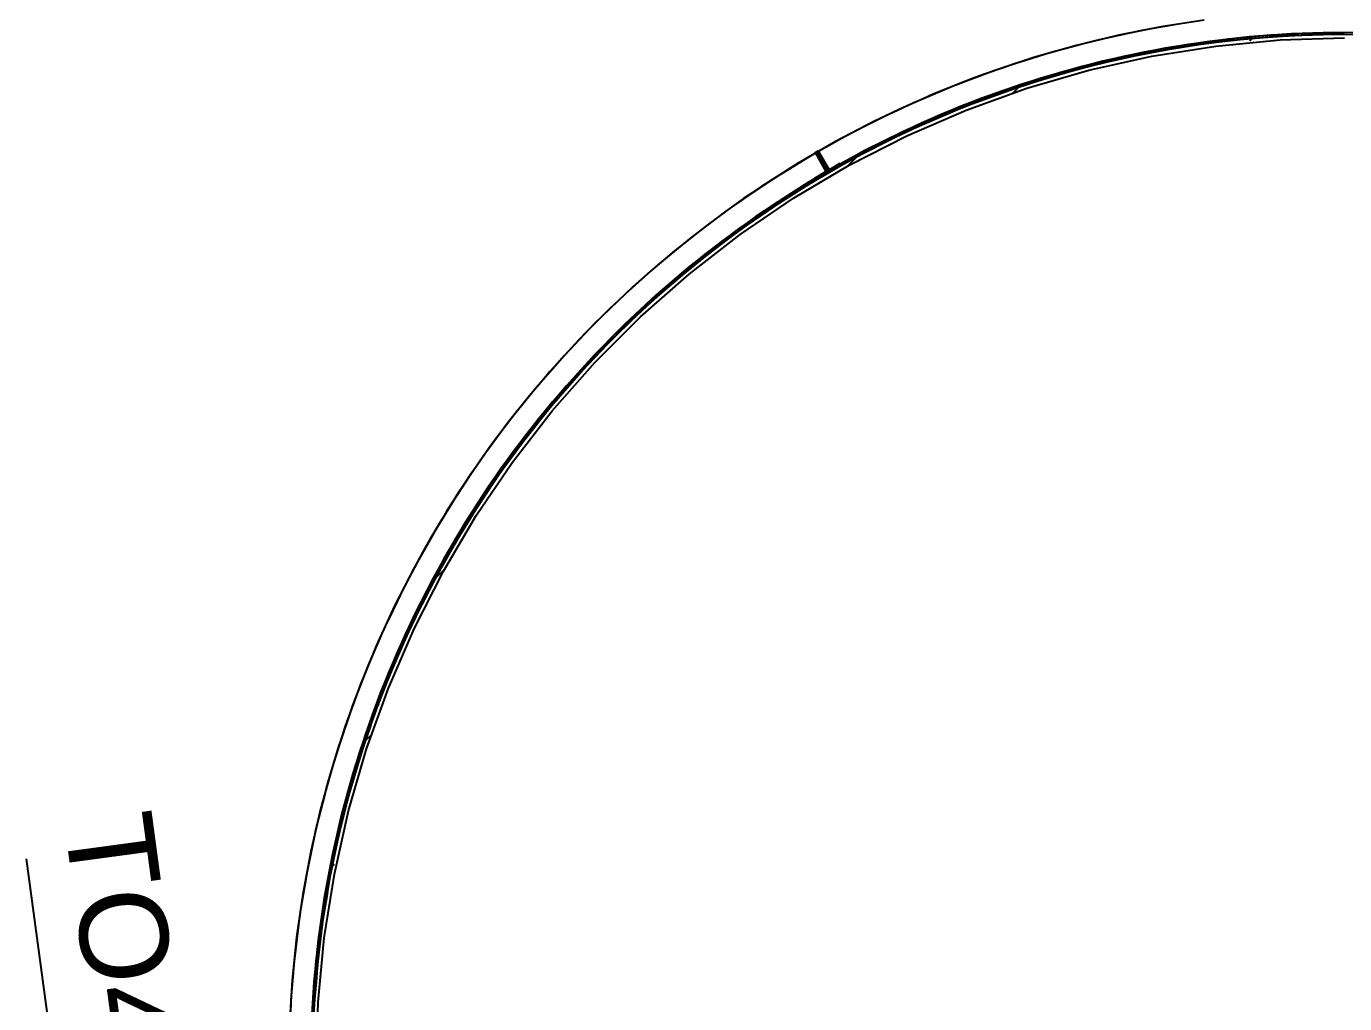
# Model space of a CAD drawing. Extents: x -29293 to 30124, y -19360 to 22650.
# Drawn here: x -19701 to -15215, y -9045 to -5721 of the extents above; entities that cross this region are included whole.
import ezdxf

# ---------------------------------------------------------------- set-up
doc = ezdxf.new("R2010")
doc.units = 0
doc.linetypes.add('XKITLINE00', pattern=[0])
doc.linetypes.add('XKITLINE05', pattern=[8, 3, -1, 1, -1, 1, -1])
doc.layers.add('part1', color=7, linetype='CONTINUOUS')
doc.layers.add('text', color=7, linetype='CONTINUOUS')
doc.styles.add('STYLE_1', font='arial.ttf', dxfattribs={"height": 0.2})

# ---------------------------------------------------------------- blocks, each defined once
blk = doc.blocks.new('*D375')
at = {"layer": 'part1', "color": 0, "linetype": 'XKITLINE00'}
for p, q in [((877.971, 1495.761), (878.047, 1495.836)), ((869.891, 1493.966), (870.102, 1494.177)), ((864.271, 1491.489), (864.601, 1491.82)), ((850.234, 1477.452), (850.566, 1477.785)), ((847.92, 1471.996), (848.081, 1472.156)), ((846.724, 1467.657), (846.817, 1467.749)), ((846.211, 1464), (846.224, 1464.014))]:
    blk.add_line(p, q, dxfattribs=at)
blk = doc.blocks.new('*D1034')
at = {"layer": 'part1', "color": 6, "linetype": 'XKITLINE05'}
for p, q in [((874.952, 1496.231), (873.504, 1495.945)), ((876.41, 1496.457), (874.952, 1496.231)), ((873.504, 1495.945), (872.07, 1495.6)), ((877.944, 1495.887), (876.508, 1495.724)), ((877.949, 1495.827), (876.516, 1495.664)), ((879.385, 1495.99), (877.944, 1495.887)), ((879.388, 1495.93), (877.949, 1495.827)), ((880.829, 1496.035), (879.385, 1495.99)), ((880.83, 1495.975), (879.388, 1495.93)), ((882.274, 1496.02), (880.829, 1496.035)), ((882.272, 1495.96), (880.83, 1495.975)), ((872.07, 1495.6), (870.651, 1495.196)), ((875.08, 1495.502), (873.663, 1495.222)), ((875.091, 1495.443), (873.676, 1495.163)), ((876.508, 1495.724), (875.08, 1495.502)), ((876.516, 1495.664), (875.091, 1495.443)), ((870.651, 1495.196), (869.25, 1494.735)), ((872.258, 1494.884), (870.868, 1494.489)), ((873.663, 1495.222), (872.258, 1494.884)), ((873.676, 1495.163), (872.273, 1494.826)), ((869.25, 1494.735), (867.869, 1494.216)), ((870.868, 1494.489), (869.496, 1494.037)), ((870.886, 1494.431), (869.516, 1493.98)), ((872.273, 1494.826), (870.886, 1494.431)), ((867.869, 1494.216), (866.51, 1493.641)), ((869.496, 1494.037), (868.143, 1493.528)), ((869.516, 1493.98), (868.165, 1493.473)), ((866.51, 1493.641), (865.176, 1493.011)), ((868.143, 1493.528), (866.813, 1492.965)), ((868.165, 1493.473), (866.837, 1492.911)), ((865.176, 1493.011), (863.869, 1492.326)), ((866.813, 1492.965), (865.506, 1492.348)), ((866.837, 1492.911), (865.533, 1492.294)), ((863.869, 1492.326), (862.592, 1491.589)), ((865.506, 1492.348), (864.226, 1491.678)), ((865.533, 1492.294), (864.255, 1491.625)), ((862.592, 1491.589), (861.345, 1490.8)), ((864.226, 1491.678), (862.975, 1490.956)), ((864.255, 1491.625), (863.029, 1490.918)), ((862.975, 1490.956), (861.754, 1490.182)), ((863.006, 1490.904), (861.791, 1490.135)), ((863.006, 1490.904), (862.998, 1490.899)), ((863.029, 1490.918), (863.006, 1490.904)), ((861.345, 1490.8), (860.132, 1489.96)), ((860.132, 1489.96), (858.955, 1489.071)), ((861.754, 1490.182), (860.566, 1489.36)), ((861.773, 1490.123), (860.601, 1489.311)), ((861.787, 1490.132), (861.773, 1490.123)), ((861.791, 1490.135), (861.787, 1490.132)), ((858.955, 1489.071), (857.815, 1488.134)), ((860.566, 1489.36), (859.413, 1488.489)), ((860.601, 1489.311), (859.59, 1488.548)), ((857.815, 1488.134), (856.714, 1487.152)), ((859.413, 1488.489), (858.296, 1487.572)), ((859.386, 1488.39), (858.343, 1487.533)), ((859.45, 1488.442), (859.386, 1488.39)), ((859.59, 1488.548), (859.45, 1488.442)), ((858.296, 1487.572), (857.218, 1486.61)), ((858.291, 1487.487), (857.259, 1486.566)), ((858.335, 1487.527), (858.291, 1487.487)), ((858.343, 1487.533), (858.335, 1487.527)), ((856.714, 1487.152), (855.655, 1486.125)), ((857.218, 1486.61), (856.181, 1485.604)), ((857.259, 1486.566), (856.423, 1485.755)), ((855.655, 1486.125), (854.638, 1485.056)), ((856.181, 1485.604), (855.185, 1484.557)), ((856.106, 1485.439), (855.24, 1484.528)), ((856.223, 1485.562), (856.106, 1485.439)), ((856.423, 1485.755), (856.223, 1485.562)), ((854.638, 1485.056), (853.667, 1483.946)), ((855.185, 1484.557), (854.234, 1483.47)), ((855.24, 1484.528), (855.23, 1484.517)), ((855.127, 1484.399), (854.28, 1483.431)), ((855.23, 1484.517), (855.127, 1484.399)), ((853.667, 1483.946), (852.742, 1482.796)), ((854.234, 1483.47), (853.328, 1482.344)), ((854.28, 1483.431), (853.594, 1482.58)), ((852.742, 1482.796), (851.864, 1481.61)), ((853.328, 1482.344), (852.468, 1481.183)), ((853.375, 1482.308), (853.211, 1482.086)), ((853.594, 1482.58), (853.375, 1482.308)), ((853.211, 1482.086), (852.528, 1481.163)), ((851.864, 1481.61), (851.037, 1480.389)), ((852.468, 1481.183), (851.658, 1479.987)), ((852.517, 1481.148), (852.156, 1480.615)), ((852.528, 1481.163), (852.517, 1481.148)), ((852.156, 1480.615), (851.708, 1479.954)), ((851.037, 1480.389), (850.26, 1479.135)), ((851.658, 1479.987), (850.897, 1478.758)), ((851.708, 1479.954), (851.16, 1479.069)), ((850.26, 1479.135), (849.535, 1477.85)), ((850.897, 1478.758), (850.187, 1477.5)), ((850.948, 1478.728), (850.749, 1478.374)), ((851.16, 1479.069), (850.948, 1478.728)), ((850.749, 1478.374), (850.249, 1477.489)), ((849.535, 1477.85), (848.863, 1476.537)), ((850.187, 1477.5), (849.529, 1476.213)), ((850.239, 1477.471), (849.583, 1476.187)), ((850.249, 1477.489), (850.239, 1477.471)), ((848.863, 1476.537), (848.246, 1475.197)), ((849.529, 1476.213), (848.924, 1474.901)), ((849.553, 1476.123), (849.163, 1475.275)), ((849.583, 1476.187), (849.553, 1476.123)), ((848.246, 1475.197), (847.684, 1473.832)), ((849.163, 1475.275), (848.979, 1474.877)), ((848.924, 1474.901), (848.374, 1473.565)), ((848.979, 1474.877), (848.764, 1474.353)), ((848.764, 1474.353), (848.438, 1473.561)), ((847.684, 1473.832), (847.179, 1472.446)), ((848.374, 1473.565), (847.88, 1472.207)), ((848.43, 1473.543), (847.937, 1472.188)), ((848.438, 1473.561), (848.43, 1473.543)), ((847.179, 1472.446), (846.731, 1471.04)), ((847.88, 1472.207), (847.441, 1470.83)), ((847.884, 1472.023), (847.64, 1471.256)), ((847.937, 1472.188), (847.884, 1472.023)), ((847.64, 1471.256), (847.499, 1470.813)), ((846.731, 1471.04), (846.342, 1469.618)), ((847.441, 1470.83), (847.059, 1469.437)), ((847.499, 1470.813), (847.294, 1470.067)), ((847.294, 1470.067), (847.122, 1469.437)), ((846.342, 1469.618), (846.011, 1468.18)), ((847.059, 1469.437), (846.735, 1468.029)), ((847.118, 1469.422), (846.794, 1468.016)), ((847.122, 1469.437), (847.118, 1469.422)), ((846.011, 1468.18), (845.739, 1466.73)), ((846.735, 1468.029), (846.469, 1466.608)), ((846.794, 1468.016), (846.741, 1467.734)), ((846.741, 1467.734), (846.617, 1467.071)), ((846.617, 1467.071), (846.528, 1466.599)), ((845.739, 1466.73), (845.527, 1465.27)), ((846.469, 1466.608), (846.262, 1465.179)), ((846.528, 1466.599), (846.378, 1465.56)), ((845.527, 1465.27), (845.375, 1463.802)), ((846.378, 1465.56), (846.322, 1465.18)), ((846.262, 1465.179), (846.113, 1463.741)), ((846.321, 1465.171), (846.173, 1463.736)), ((846.322, 1465.18), (846.321, 1465.171)), ((845.375, 1463.802), (845.284, 1462.33)), ((846.113, 1463.741), (846.023, 1462.299)), ((846.173, 1463.736), (846.147, 1463.324)), ((846.147, 1463.324), (846.113, 1462.784))]:
    blk.add_line(p, q, dxfattribs=at)
blk = doc.blocks.new('*D1035')
at = {"layer": 'part1', "color": 6, "linetype": 'XKITLINE05'}
for p, q in [((875.319, 1496.288), (874.592, 1496.16)), ((872.79, 1495.781), (872.431, 1495.687)), ((873.148, 1495.859), (872.79, 1495.781)), ((873.869, 1496.017), (873.148, 1495.859)), ((874.231, 1496.096), (873.869, 1496.017)), ((874.592, 1496.16), (874.231, 1496.096)), ((877.23, 1495.813), (875.798, 1495.621)), ((877.236, 1495.753), (875.807, 1495.562)), ((878.668, 1495.946), (877.23, 1495.813)), ((878.673, 1495.886), (877.236, 1495.753)), ((880.111, 1496.02), (878.668, 1495.946)), ((880.113, 1495.96), (878.673, 1495.886)), ((881.556, 1496.035), (880.111, 1496.02)), ((881.556, 1495.975), (880.113, 1495.96)), ((871.008, 1495.298), (870.303, 1495.081)), ((871.363, 1495.407), (871.008, 1495.298)), ((871.718, 1495.5), (871.363, 1495.407)), ((872.431, 1495.687), (871.718, 1495.5)), ((874.375, 1495.37), (872.963, 1495.061)), ((874.386, 1495.311), (872.977, 1495.003)), ((875.798, 1495.621), (874.375, 1495.37)), ((875.807, 1495.562), (874.386, 1495.311)), ((869.602, 1494.851), (868.907, 1494.606)), ((869.952, 1494.974), (869.602, 1494.851)), ((870.303, 1495.081), (869.952, 1494.974)), ((872.963, 1495.061), (871.565, 1494.695)), ((872.977, 1495.003), (871.582, 1494.637)), ((868.561, 1494.484), (868.216, 1494.346)), ((868.907, 1494.606), (868.561, 1494.484)), ((871.565, 1494.695), (870.184, 1494.271)), ((871.582, 1494.637), (870.203, 1494.214)), ((867.531, 1494.073), (867.191, 1493.937)), ((868.216, 1494.346), (867.531, 1494.073)), ((870.184, 1494.271), (868.821, 1493.791)), ((870.203, 1494.214), (868.842, 1493.735)), ((866.852, 1493.786), (866.179, 1493.484)), ((867.191, 1493.937), (866.852, 1493.786)), ((868.821, 1493.791), (867.479, 1493.256)), ((868.842, 1493.735), (867.502, 1493.2)), ((865.512, 1493.169), (864.851, 1492.841)), ((865.844, 1493.335), (865.512, 1493.169)), ((866.179, 1493.484), (865.844, 1493.335)), ((867.479, 1493.256), (866.16, 1492.665)), ((867.502, 1493.2), (866.186, 1492.611)), ((864.523, 1492.677), (864.198, 1492.498)), ((864.851, 1492.841), (864.523, 1492.677)), ((866.16, 1492.665), (864.867, 1492.022)), ((866.186, 1492.611), (864.894, 1491.968)), ((864.198, 1492.498), (863.552, 1492.143)), ((863.552, 1492.143), (863.245, 1491.974)), ((863.245, 1491.974), (863.248, 1491.968)), ((863.248, 1491.968), (863.63, 1491.273)), ((864.867, 1492.022), (863.602, 1491.326)), ((864.894, 1491.968), (863.63, 1491.273))]:
    blk.add_line(p, q, dxfattribs=at)
blk = doc.blocks.new('*D1036')
at = {"layer": 'part1', "color": 6, "linetype": 'XKITLINE05'}
for p, q in [((863.171, 1491.95), (863.223, 1491.98)), ((863.171, 1491.95), (863.182, 1491.93)), ((863.182, 1491.93), (863.541, 1491.309)), ((863.223, 1491.98), (863.234, 1491.96)), ((863.234, 1491.96), (863.623, 1491.287)), ((863.16, 1491.089), (863.541, 1491.309)), ((863.19, 1491.037), (863.623, 1491.287)), ((863.16, 1491.089), (863.19, 1491.037))]:
    blk.add_line(p, q, dxfattribs=at)
blk = doc.blocks.new('*D1037')
at = {"layer": 'part1', "color": 6, "linetype": 'XKITLINE05'}
for p, q in [((863.223, 1491.98), (863.275, 1492.01)), ((863.223, 1491.98), (863.234, 1491.96)), ((863.234, 1491.96), (863.623, 1491.287)), ((863.275, 1492.01), (863.286, 1491.99)), ((863.286, 1491.99), (863.645, 1491.369)), ((863.623, 1491.287), (864.056, 1491.537)), ((863.645, 1491.369), (864.026, 1491.589)), ((864.026, 1491.589), (864.056, 1491.537))]:
    blk.add_line(p, q, dxfattribs=at)
blk = doc.blocks.new('*D1041')
at = {"layer": 'text', "color": 3, "linetype": 'XKITLINE00'}
blk.add_line((838.9, 1448.912), (836.329, 1467.925), dxfattribs=at)
at = {"layer": 'text', "color": 3}
blk.add_solid([(838.9, 1448.912), (838.137, 1450.826), (838.9, 1448.912), (839.128, 1450.96)], dxfattribs=at)
at = {"layer": 'text', "color": 3, "style": 'STYLE_1'}
blk.add_text('TO41.88m', height=3, rotation=-82.2997, dxfattribs=at).set_placement((837.602, 1469.261))
blk = doc.blocks.new('*D1047')
at = {"layer": 'part1', "color": 6, "linetype": 'XKITLINE05'}
for p, q in [((876.789, 1495.717), (878.986, 1495.925)), ((876.806, 1495.579), (878.995, 1495.785)), ((878.986, 1495.925), (881.193, 1495.995)), ((878.995, 1495.785), (881.193, 1495.855)), ((872.454, 1494.891), (874.608, 1495.372)), ((874.608, 1495.372), (876.789, 1495.717)), ((874.634, 1495.235), (876.806, 1495.579)), ((870.334, 1494.275), (872.454, 1494.891)), ((872.489, 1494.755), (874.634, 1495.235)), ((870.377, 1494.142), (872.489, 1494.755)), ((868.257, 1493.527), (870.334, 1494.275)), ((868.308, 1493.397), (870.377, 1494.142)), ((866.231, 1492.65), (868.257, 1493.527)), ((866.29, 1492.524), (868.308, 1493.397)), ((864.264, 1491.648), (866.231, 1492.65)), ((864.331, 1491.525), (866.29, 1492.524)), ((862.364, 1490.524), (864.264, 1491.648)), ((862.439, 1490.406), (864.331, 1491.525)), ((860.538, 1489.283), (862.364, 1490.524)), ((860.62, 1489.17), (862.439, 1490.406)), ((858.794, 1487.93), (860.538, 1489.283)), ((858.883, 1487.823), (860.62, 1489.17)), ((857.138, 1486.471), (858.794, 1487.93)), ((857.234, 1486.368), (858.883, 1487.823)), ((855.577, 1484.91), (857.138, 1486.471)), ((855.679, 1484.814), (857.234, 1486.368)), ((854.117, 1483.254), (855.577, 1484.91)), ((854.225, 1483.164), (855.679, 1484.814)), ((852.764, 1481.509), (854.117, 1483.254)), ((852.877, 1481.427), (854.225, 1483.164)), ((851.523, 1479.684), (852.764, 1481.509)), ((851.641, 1479.608), (852.877, 1481.427)), ((850.399, 1477.783), (851.523, 1479.684)), ((850.522, 1477.716), (851.641, 1479.608)), ((849.397, 1475.816), (850.399, 1477.783)), ((849.524, 1475.757), (850.522, 1477.716)), ((848.52, 1473.79), (849.397, 1475.816)), ((848.651, 1473.739), (849.524, 1475.757)), ((847.773, 1471.713), (848.52, 1473.79)), ((847.906, 1471.67), (848.651, 1473.739)), ((847.157, 1469.594), (847.773, 1471.713)), ((847.292, 1469.559), (847.906, 1471.67)), ((846.675, 1467.439), (847.157, 1469.594)), ((846.813, 1467.413), (847.292, 1469.559)), ((846.33, 1465.259), (846.675, 1467.439)), ((846.469, 1465.241), (846.813, 1467.413)), ((846.122, 1463.061), (846.33, 1465.259)), ((846.262, 1463.052), (846.469, 1465.241)), ((846.053, 1460.855), (846.122, 1463.061)), ((846.193, 1460.855), (846.262, 1463.052))]:
    blk.add_line(p, q, dxfattribs=at)
blk = doc.blocks.new('*D1074')
at = {"layer": 'part1', "color": 6, "linetype": 'XKITLINE05'}
for p, q in [((862.911, 1491.773), (862.287, 1491.396)), ((863.217, 1491.958), (862.911, 1491.773)), ((863.217, 1491.958), (863.22, 1491.952)), ((863.22, 1491.952), (863.63, 1491.273)), ((862.287, 1491.396), (861.968, 1491.203)), ((863.599, 1491.325), (862.364, 1490.578)), ((863.63, 1491.273), (862.396, 1490.527)), ((861.65, 1490.992), (861.055, 1490.599)), ((861.968, 1491.203), (861.65, 1490.992)), ((860.738, 1490.389), (860.423, 1490.161)), ((861.055, 1490.599), (860.738, 1490.389)), ((862.364, 1490.578), (861.159, 1489.78)), ((862.396, 1490.527), (861.193, 1489.731)), ((860.423, 1490.161), (859.855, 1489.751)), ((859.542, 1489.524), (859.233, 1489.281)), ((859.855, 1489.751), (859.542, 1489.524)), ((861.159, 1489.78), (859.988, 1488.933)), ((861.193, 1489.731), (860.024, 1488.886)), ((859.233, 1489.281), (858.689, 1488.853)), ((858.383, 1488.612), (858.082, 1488.354)), ((858.689, 1488.853), (858.383, 1488.612)), ((859.988, 1488.933), (858.853, 1488.04)), ((860.024, 1488.886), (858.891, 1487.993)), ((858.082, 1488.354), (857.56, 1487.907)), ((857.56, 1487.907), (857.262, 1487.652)), ((858.853, 1488.04), (857.755, 1487.1)), ((858.891, 1487.993), (857.795, 1487.055)), ((856.972, 1487.382), (856.468, 1486.914)), ((857.262, 1487.652), (856.972, 1487.382)), ((856.468, 1486.914), (856.182, 1486.647)), ((857.755, 1487.1), (856.697, 1486.116)), ((857.795, 1487.055), (856.739, 1486.073)), ((855.904, 1486.367), (855.417, 1485.875)), ((856.182, 1486.647), (855.904, 1486.367)), ((855.417, 1485.875), (855.143, 1485.599)), ((856.697, 1486.116), (855.68, 1485.089)), ((856.739, 1486.073), (855.723, 1485.048)), ((855.143, 1485.599), (854.88, 1485.31)), ((854.88, 1485.31), (854.409, 1484.793)), ((855.68, 1485.089), (854.706, 1484.021)), ((855.723, 1485.048), (854.751, 1483.982)), ((854.409, 1484.793), (854.149, 1484.509)), ((853.901, 1484.213), (853.444, 1483.669)), ((854.149, 1484.509), (853.901, 1484.213)), ((853.444, 1483.669), (853.2, 1483.379)), ((854.706, 1484.021), (853.777, 1482.915)), ((854.751, 1483.982), (853.824, 1482.877)), ((853.2, 1483.379), (852.969, 1483.079)), ((852.969, 1483.079), (852.526, 1482.504)), ((853.777, 1482.915), (852.894, 1481.771)), ((853.824, 1482.877), (852.942, 1481.735)), ((852.526, 1482.504), (852.299, 1482.211)), ((852.085, 1481.909), (851.655, 1481.301)), ((852.299, 1482.211), (852.085, 1481.909)), ((852.894, 1481.771), (852.059, 1480.591)), ((852.942, 1481.735), (852.109, 1480.558)), ((851.446, 1481.007), (851.251, 1480.706)), ((851.655, 1481.301), (851.446, 1481.007)), ((851.251, 1480.706), (850.833, 1480.061)), ((852.059, 1480.591), (851.273, 1479.379)), ((852.109, 1480.558), (851.324, 1479.347)), ((852.312, 1480.846), (852.109, 1480.558)), ((852.322, 1480.859), (852.312, 1480.846)), ((850.833, 1480.061), (850.644, 1479.769)), ((850.644, 1479.769), (850.468, 1479.471)), ((850.468, 1479.471), (850.063, 1478.787)), ((851.273, 1479.379), (850.537, 1478.135)), ((851.324, 1479.347), (850.59, 1478.106)), ((850.063, 1478.787), (849.893, 1478.499)), ((851.152, 1479.057), (850.756, 1478.387)), ((849.893, 1478.499), (849.736, 1478.207)), ((850.756, 1478.387), (850.59, 1478.106)), ((849.736, 1478.207), (849.345, 1477.48)), ((850.537, 1478.135), (849.853, 1476.862)), ((850.59, 1478.106), (849.907, 1476.835)), ((849.345, 1477.48), (849.194, 1477.199)), ((849.057, 1476.916), (848.682, 1476.143)), ((849.194, 1477.199), (849.057, 1476.916)), ((850.054, 1477.109), (849.907, 1476.835)), ((850.084, 1477.165), (850.054, 1477.109)), ((849.853, 1476.862), (849.222, 1475.562)), ((849.907, 1476.835), (849.277, 1475.537)), ((849.723, 1476.455), (849.277, 1475.537)), ((849.773, 1476.559), (849.723, 1476.455)), ((848.682, 1476.143), (848.55, 1475.872)), ((848.432, 1475.6), (848.073, 1474.777)), ((848.55, 1475.872), (848.432, 1475.6)), ((849.222, 1475.562), (848.645, 1474.237)), ((849.277, 1475.537), (848.701, 1474.215)), ((849.162, 1475.273), (848.81, 1474.465)), ((848.073, 1474.777), (847.961, 1474.519)), ((847.861, 1474.262), (847.522, 1473.386)), ((847.961, 1474.519), (847.861, 1474.262)), ((848.645, 1474.237), (848.123, 1472.89)), ((848.701, 1474.215), (848.18, 1472.869)), ((848.81, 1474.465), (848.701, 1474.215)), ((847.522, 1473.386), (847.428, 1473.143)), ((847.346, 1472.903), (847.028, 1471.971)), ((847.428, 1473.143), (847.346, 1472.903)), ((848.123, 1472.89), (847.657, 1471.522)), ((848.18, 1472.869), (847.714, 1471.504)), ((848.271, 1473.104), (848.18, 1472.869)), ((848.31, 1473.207), (848.271, 1473.104)), ((848.1, 1472.637), (848.013, 1472.38)), ((847.028, 1471.971), (846.951, 1471.747)), ((848.013, 1472.38), (847.714, 1471.504)), ((846.886, 1471.526), (846.593, 1470.535)), ((846.951, 1471.747), (846.886, 1471.526)), ((847.657, 1471.522), (847.247, 1470.137)), ((847.714, 1471.504), (847.305, 1470.121)), ((847.596, 1471.105), (847.363, 1470.316)), ((846.533, 1470.332), (846.483, 1470.132)), ((846.593, 1470.535), (846.533, 1470.332)), ((847.363, 1470.316), (847.305, 1470.121)), ((846.483, 1470.132), (846.218, 1469.081)), ((847.247, 1470.137), (846.894, 1468.735)), ((847.305, 1470.121), (846.953, 1468.722)), ((846.173, 1468.901), (846.136, 1468.726)), ((846.218, 1469.081), (846.173, 1468.901)), ((846.996, 1468.893), (846.953, 1468.722)), ((847.035, 1469.047), (846.996, 1468.893)), ((846.136, 1468.726), (845.904, 1467.61)), ((846.894, 1468.735), (846.6, 1467.321)), ((846.953, 1468.722), (846.659, 1467.31)), ((846.918, 1468.554), (846.828, 1468.121)), ((846.828, 1468.121), (846.659, 1467.31)), ((845.904, 1467.61), (845.872, 1467.457)), ((845.847, 1467.308), (845.651, 1466.126)), ((845.872, 1467.457), (845.847, 1467.308)), ((846.6, 1467.321), (846.363, 1465.895)), ((846.659, 1467.31), (846.423, 1465.886)), ((846.572, 1466.789), (846.442, 1466.003)), ((845.616, 1465.881), (845.461, 1464.631)), ((845.631, 1466.001), (845.616, 1465.881)), ((845.651, 1466.126), (845.631, 1466.001)), ((846.363, 1465.895), (846.186, 1464.461)), ((846.423, 1465.886), (846.245, 1464.455)), ((846.398, 1465.692), (846.282, 1464.749)), ((846.409, 1465.774), (846.398, 1465.692)), ((846.442, 1466.003), (846.423, 1465.886)), ((845.442, 1464.447), (845.333, 1463.127)), ((845.449, 1464.537), (845.442, 1464.447)), ((845.461, 1464.631), (845.449, 1464.537)), ((846.186, 1464.461), (846.067, 1463.021)), ((846.245, 1464.455), (846.127, 1463.017)), ((846.238, 1464.373), (846.187, 1463.745)), ((846.256, 1464.54), (846.245, 1464.455)), ((846.282, 1464.749), (846.256, 1464.54)), ((846.187, 1463.745), (846.127, 1463.017)), ((845.326, 1463.008), (845.269, 1461.618)), ((845.328, 1463.066), (845.326, 1463.008)), ((845.333, 1463.127), (845.328, 1463.066)), ((846.067, 1463.021), (846.008, 1461.577)), ((846.127, 1463.017), (846.068, 1461.576)), ((846.101, 1462.387), (846.068, 1461.593)), ((845.269, 1461.618), (845.268, 1461.592)), ((845.268, 1461.592), (845.268, 1461.567)), ((845.268, 1461.567), (845.268, 1460.142)), ((846.008, 1461.577), (846.008, 1460.132)), ((846.068, 1461.593), (846.068, 1461.576)), ((846.068, 1461.576), (846.068, 1460.133)), ((846.068, 1461.559), (846.068, 1461.326)), ((846.068, 1461.326), (846.068, 1460.383)), ((846.068, 1460.383), (846.068, 1460.15)), ((845.268, 1460.142), (845.268, 1460.117)), ((845.268, 1460.117), (845.269, 1460.091)), ((845.269, 1460.091), (845.326, 1458.701)), ((846.008, 1460.132), (846.067, 1458.688)), ((846.068, 1460.15), (846.068, 1460.133)), ((846.068, 1460.133), (846.127, 1458.692)), ((846.068, 1460.116), (846.101, 1459.322)), ((846.101, 1459.322), (846.127, 1458.692)), ((845.326, 1458.701), (845.328, 1458.643)), ((845.328, 1458.643), (845.333, 1458.582)), ((845.333, 1458.582), (845.442, 1457.262)), ((846.067, 1458.688), (846.186, 1457.248)), ((846.127, 1458.692), (846.245, 1457.254)), ((846.187, 1457.964), (846.238, 1457.336)), ((845.442, 1457.262), (845.449, 1457.172)), ((845.449, 1457.172), (845.461, 1457.079)), ((846.186, 1457.248), (846.363, 1455.814)), ((846.238, 1457.336), (846.245, 1457.254)), ((846.245, 1457.254), (846.282, 1456.96)), ((846.256, 1457.169), (846.282, 1456.96)), ((845.461, 1457.079), (845.616, 1455.829)), ((846.282, 1456.96), (846.423, 1455.823)), ((845.616, 1455.829), (845.631, 1455.708)), ((846.398, 1456.017), (846.409, 1455.935)), ((846.409, 1455.935), (846.423, 1455.823)), ((846.423, 1455.823), (846.659, 1454.399)), ((845.631, 1455.708), (845.651, 1455.583)), ((845.651, 1455.583), (845.847, 1454.401)), ((846.363, 1455.814), (846.6, 1454.388)), ((846.442, 1455.706), (846.572, 1454.92)), ((846.572, 1454.92), (846.659, 1454.399)), ((845.847, 1454.401), (845.872, 1454.252)), ((845.872, 1454.252), (845.904, 1454.099)), ((845.904, 1454.099), (846.136, 1452.983)), ((846.6, 1454.388), (846.894, 1452.974)), ((846.659, 1454.399), (846.953, 1452.987)), ((846.828, 1453.588), (846.918, 1453.155)), ((846.918, 1453.155), (846.953, 1452.987)), ((846.136, 1452.983), (846.173, 1452.808)), ((846.173, 1452.808), (846.218, 1452.629)), ((846.894, 1452.974), (847.247, 1451.572)), ((846.953, 1452.987), (847.035, 1452.662)), ((846.996, 1452.816), (847.035, 1452.662)), ((846.218, 1452.629), (846.483, 1451.577)), ((847.035, 1452.662), (847.305, 1451.588)), ((846.483, 1451.577), (846.533, 1451.377)), ((846.533, 1451.377), (846.593, 1451.174)), ((847.247, 1451.572), (847.657, 1450.187)), ((847.305, 1451.588), (847.714, 1450.205)), ((847.363, 1451.393), (847.596, 1450.604)), ((846.593, 1451.174), (846.886, 1450.184)), ((847.596, 1450.604), (847.714, 1450.205)), ((846.886, 1450.184), (846.951, 1449.962)), ((847.657, 1450.187), (848.123, 1448.819)), ((847.714, 1450.205), (848.18, 1448.84)), ((846.951, 1449.962), (847.028, 1449.738)), ((847.028, 1449.738), (847.346, 1448.806)), ((848.013, 1449.329), (848.1, 1449.072)), ((847.346, 1448.806), (847.428, 1448.566)), ((848.1, 1449.072), (848.18, 1448.84)), ((848.123, 1448.819), (848.645, 1447.472)), ((848.18, 1448.84), (848.31, 1448.502)), ((847.428, 1448.566), (847.522, 1448.323)), ((847.522, 1448.323), (847.861, 1447.447)), ((848.271, 1448.605), (848.31, 1448.502)), ((848.31, 1448.502), (848.701, 1447.495)), ((847.861, 1447.447), (847.961, 1447.19)), ((848.645, 1447.472), (849.222, 1446.147)), ((848.701, 1447.495), (849.277, 1446.172)), ((847.961, 1447.19), (848.073, 1446.932)), ((848.073, 1446.932), (848.432, 1446.109)), ((848.81, 1447.244), (849.162, 1446.436)), ((849.162, 1446.436), (849.277, 1446.172)), ((848.432, 1446.109), (848.55, 1445.837)), ((849.222, 1446.147), (849.853, 1444.847)), ((849.277, 1446.172), (849.907, 1444.874)), ((848.55, 1445.837), (848.682, 1445.566)), ((848.682, 1445.566), (849.057, 1444.793)), ((849.723, 1445.254), (849.773, 1445.15)), ((849.773, 1445.15), (849.907, 1444.874)), ((849.057, 1444.793), (849.194, 1444.51)), ((849.853, 1444.847), (850.537, 1443.574)), ((849.907, 1444.874), (850.084, 1444.544)), ((850.054, 1444.6), (850.084, 1444.544)), ((849.194, 1444.51), (849.345, 1444.229)), ((849.345, 1444.229), (849.736, 1443.502)), ((850.084, 1444.544), (850.59, 1443.603)), ((849.736, 1443.502), (849.893, 1443.21)), ((851.273, 1442.33), (850.537, 1443.574)), ((851.324, 1442.362), (850.59, 1443.603)), ((850.756, 1443.322), (850.59, 1443.603)), ((851.152, 1442.652), (850.756, 1443.322)), ((850.063, 1442.922), (849.893, 1443.21)), ((850.468, 1442.238), (850.063, 1442.922)), ((852.109, 1441.151), (851.324, 1442.362)), ((850.644, 1441.94), (850.468, 1442.238)), ((850.833, 1441.648), (850.644, 1441.94)), ((852.059, 1441.118), (851.273, 1442.33)), ((851.251, 1441.003), (850.833, 1441.648)), ((852.894, 1439.938), (852.059, 1441.118)), ((852.942, 1439.974), (852.109, 1441.151)), ((852.312, 1440.864), (852.109, 1441.151)), ((851.446, 1440.702), (851.251, 1441.003)), ((851.655, 1440.408), (851.446, 1440.702)), ((852.322, 1440.85), (852.312, 1440.864)), ((852.085, 1439.8), (851.655, 1440.408)), ((852.299, 1439.498), (852.085, 1439.8)), ((853.777, 1438.795), (852.894, 1439.938)), ((853.824, 1438.832), (852.942, 1439.974)), ((852.526, 1439.205), (852.299, 1439.498)), ((852.969, 1438.63), (852.526, 1439.205)), ((854.706, 1437.688), (853.777, 1438.795)), ((854.751, 1437.727), (853.824, 1438.832)), ((853.2, 1438.33), (852.969, 1438.63)), ((853.444, 1438.04), (853.2, 1438.33)), ((853.901, 1437.496), (853.444, 1438.04)), ((854.149, 1437.2), (853.901, 1437.496)), ((855.68, 1436.62), (854.706, 1437.688)), ((855.723, 1436.662), (854.751, 1437.727)), ((854.409, 1436.916), (854.149, 1437.2)), ((854.88, 1436.399), (854.409, 1436.916)), ((856.697, 1435.593), (855.68, 1436.62)), ((856.739, 1435.637), (855.723, 1436.662)), ((855.143, 1436.11), (854.88, 1436.399)), ((855.417, 1435.834), (855.143, 1436.11)), ((855.904, 1435.342), (855.417, 1435.834)), ((857.795, 1434.654), (856.739, 1435.637)), ((856.182, 1435.062), (855.904, 1435.342)), ((857.755, 1434.609), (856.697, 1435.593)), ((856.468, 1434.795), (856.182, 1435.062)), ((856.972, 1434.327), (856.468, 1434.795)), ((857.262, 1434.057), (856.972, 1434.327)), ((858.853, 1433.67), (857.755, 1434.609)), ((858.891, 1433.716), (857.795, 1434.654)), ((857.56, 1433.802), (857.262, 1434.057)), ((858.082, 1433.355), (857.56, 1433.802)), ((859.988, 1432.776), (858.853, 1433.67)), ((860.024, 1432.824), (858.891, 1433.716)), ((858.383, 1433.098), (858.082, 1433.355)), ((858.689, 1432.856), (858.383, 1433.098)), ((859.233, 1432.428), (858.689, 1432.856)), ((861.159, 1431.929), (859.988, 1432.776)), ((861.193, 1431.978), (860.024, 1432.824)), ((859.542, 1432.185), (859.233, 1432.428)), ((859.855, 1431.959), (859.542, 1432.185)), ((860.423, 1431.548), (859.855, 1431.959)), ((862.364, 1431.131), (861.159, 1431.929)), ((862.396, 1431.182), (861.193, 1431.978)), ((860.738, 1431.32), (860.423, 1431.548)), ((861.055, 1431.11), (860.738, 1431.32)), ((863.63, 1430.436), (862.396, 1431.182)), ((861.65, 1430.717), (861.055, 1431.11)), ((861.968, 1430.506), (861.65, 1430.717)), ((863.599, 1430.384), (862.364, 1431.131)), ((862.287, 1430.313), (861.968, 1430.506)), ((863.217, 1429.751), (862.287, 1430.313)), ((862.911, 1429.936), (862.287, 1430.313)), ((863.63, 1430.436), (863.217, 1429.751)), ((862.962, 1429.905), (862.911, 1429.936))]:
    blk.add_line(p, q, dxfattribs=at)

msp = doc.modelspace()

# ---------------------------------------------------------------- block references
at = {"layer": 'part1', "xscale": 100, "yscale": 100, "zscale": 100}
for name in ['*D1034', '*D1035', '*D1047', '*D375', '*D1037', '*D1074', '*D1036']:
    msp.add_blockref(name, (-103333.8, -155345.7), dxfattribs=at)
at = {"layer": 'text', "xscale": 100, "yscale": 100, "zscale": 100}
msp.add_blockref('*D1041', (-103333.8, -155345.7), dxfattribs=at)

doc.saveas('drawing.dxf')
